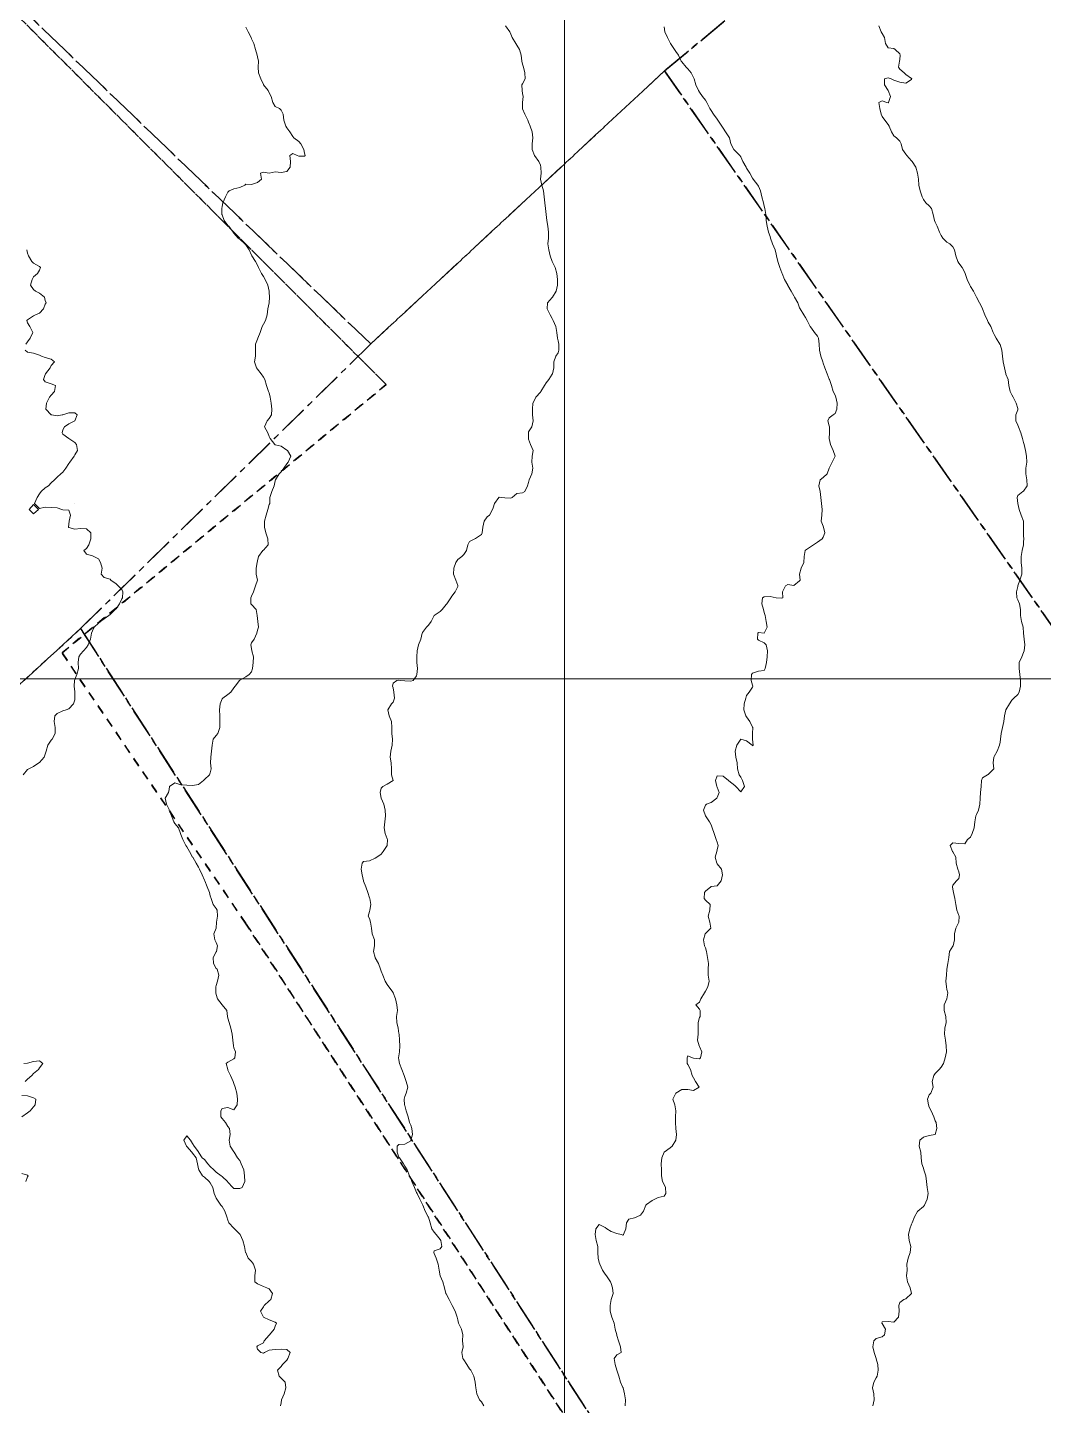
# Model space of a CAD drawing. Header units: centimetres. Extents: x 0 to 642158, y -847 to 649707.
# Drawn here: x 616421.2 to 616507.4, y 620425.8 to 620542.6 of the extents above; entities that cross this region are included whole.
import ezdxf

# ---------------------------------------------------------------- set-up
doc = ezdxf.new("R2010")
doc.units = ezdxf.units.CM
doc.header["$MEASUREMENT"] = 0
doc.linetypes.add('CENTERX2', pattern=[4, 2.5, -0.5, 0.5, -0.5])
doc.linetypes.add('JIS_02_0.7', pattern=[1.35, 0.75, -0.6])
for name, color, linetype, lineweight in [('MEV_grille', 254, 'Continuous', 9), ('WAL_parcellaire agricole', 7, 'JIS_02_0.7', 25), ('WAL_topographie 0.5', 253, 'Continuous', 20)]:
    doc.layers.add(name, color=color, linetype=linetype, lineweight=lineweight)
doc.layers.add('SPW_parcellaire cadastral', color=7, linetype='CENTERX2', lineweight=25, true_color=0xff0542)

# ---------------------------------------------------------------- blocks, each defined once
blk = doc.blocks.new('*U114')
at = {"layer": 'MEV_grille', "transparency": 33554687}
blk.add_lwpolyline([(-1338.46, 0), (1338.46, 0)], dxfattribs=at)
blk = doc.blocks.new('*U115')
at = {"layer": 'MEV_grille', "color": 0, "linetype": 'ByBlock', "lineweight": -2, "transparency": 16777216}
blk.add_blockref('*U114', (0, -1900), dxfattribs=at)
blk = doc.blocks.new('*U112')
at = {"layer": 'MEV_grille', "transparency": 33554687}
blk.add_lwpolyline([(0, 1825.48), (0, -1825.48)], dxfattribs=at)
blk = doc.blocks.new('*U113')
at = {"layer": 'MEV_grille', "color": 0, "linetype": 'ByBlock', "lineweight": -2, "transparency": 16777216}
blk.add_blockref('*U112', (1100, 0), dxfattribs=at)

msp = doc.modelspace()

# ---------------------------------------------------------------- linework, layer by layer
at = {"layer": 'SPW_parcellaire cadastral'}
for points in [[(616365.99, 620621.36), (616392.4, 620656.16), (616498.85, 620558.5), (616475.28, 620538.92), (616450.36, 620515.77), (616353.95, 620608.37), (616365.99, 620621.36)], [(616425.74, 620491.64), (616398.85, 620466.93), (616295.42, 620535.92), (616341.97, 620593.58), (616353.95, 620608.37), (616450.36, 620515.77), (616425.74, 620491.64)], [(616527.43, 620579.93), (616556.94, 620601.85), (616563.72, 620606.72), (616601.5, 620556.84), (616552.46, 620513.73), (616515.54, 620481.28), (616475.28, 620538.92), (616498.85, 620558.5), (616527.43, 620579.93)], [(616425.74, 620491.64), (616450.36, 620515.77), (616475.28, 620538.92), (616515.54, 620481.28), (616554.54, 620422.5), (616553.6, 620421.87), (616556.09, 620418.33), (616545.27, 620409.07), (616494.86, 620386.29), (616494.33, 620388.76), (616492.56, 620388.57), (616425.74, 620491.64)], [(616341.48, 620417.92), (616354.92, 620428.6), (616360.24, 620432.78), (616398.85, 620466.93), (616425.74, 620491.64), (616492.56, 620388.57), (616489.07, 620387.92), (616489.93, 620383.02), (616456.01, 620366.98), (616440.31, 620357.7), (616423.38, 620344.81), (616399.68, 620325.69), (616323.15, 620403.09), (616341.48, 620417.92)]]:
    msp.add_lwpolyline(points, dxfattribs=at)
at = {"layer": 'WAL_parcellaire agricole'}
for points in [[(616446.38, 620851.16), (616551.73, 620726.67), (616688.91, 620558.86), (616697.58, 620546.53), (616687.42, 620539.76), (616672.12, 620529.56), (616651.32, 620513.35), (616633.75, 620501.02), (616622.02, 620492.45), (616615.09, 620485.18), (616595.93, 620464.35), (616582.33, 620446.65), (616559.26, 620421.68), (616547.93, 620413.84), (616538.31, 620407.84), (616510.43, 620395.67), (616491.44, 620386.84), (616439.8, 620466.58), (616424.17, 620489.58), (616451.67, 620512.33), (616410.67, 620553.33)], [(616410.67, 620553.33), (616451.67, 620512.33), (616424.17, 620489.58), (616439.8, 620466.58), (616491.44, 620386.84), (616488.34, 620384.67), (616446.76, 620361.49), (616442.6, 620358.85), (616430.47, 620350.42), (616414.28, 620337.83)]]:
    msp.add_lwpolyline(points, dxfattribs=at)
at = {"layer": 'WAL_topographie 0.5'}
for points in [[(616439.75, 620542.64), (616439.96, 620542.25), (616440.21, 620541.75), (616440.25, 620541.65), (616440.44, 620541.25), (616440.57, 620540.75), (616440.72, 620540.25), (616440.75, 620540.11), (616440.84, 620539.75), (616440.81, 620539.25), (616440.85, 620538.75), (616441.03, 620538.25), (616441.25, 620537.77), (616441.26, 620537.75), (616441.65, 620537.25), (616441.75, 620537.06), (616441.91, 620536.75), (616442.05, 620536.25), (616442.25, 620535.92), (616442.61, 620535.75), (616442.75, 620535.6), (616442.94, 620535.25), (616442.98, 620534.75), (616443.16, 620534.25), (616443.25, 620534.11), (616443.51, 620533.75), (616443.75, 620533.36), (616443.84, 620533.25), (616444.25, 620532.93), (616444.43, 620532.75), (616444.69, 620532.25), (616444.75, 620531.95), (616444.79, 620531.75), (616444.75, 620531.7), (616444.25, 620531.7), (616444.11, 620531.75), (616443.75, 620531.93), (616443.51, 620531.75), (616443.56, 620531.25), (616443.53, 620530.75), (616443.25, 620530.4), (616442.75, 620530.31), (616442.25, 620530.38), (616441.75, 620530.25), (616441.75, 620530.25), (616441.75, 620530.25), (616441.25, 620530.34), (616441, 620530.25), (616441.08, 620529.75), (616440.75, 620529.45), (616440.25, 620529.29), (616439.75, 620529.31), (616439.68, 620529.25), (616439.25, 620529.04), (616438.75, 620528.92), (616438.36, 620528.75), (616438.25, 620528.65), (616438.03, 620528.25), (616437.8, 620527.75), (616437.75, 620527.42), (616437.73, 620527.25), (616437.73, 620526.75), (616437.75, 620526.71), (616437.93, 620526.25), (616438.25, 620525.82), (616438.31, 620525.75), (616438.7, 620525.25), (616438.75, 620525.17), (616439.11, 620524.75), (616439.25, 620524.65), (616439.68, 620524.25), (616439.75, 620524.18), (616440.05, 620523.75), (616440.25, 620523.31), (616440.28, 620523.25), (616440.57, 620522.75), (616440.75, 620522.44), (616440.84, 620522.25), (616441.09, 620521.75), (616441.25, 620521.49), (616441.39, 620521.25), (616441.63, 620520.75), (616441.74, 620520.25), (616441.75, 620520.15), (616441.78, 620519.75), (616441.75, 620519.25), (616441.75, 620519.25), (616441.62, 620518.75), (616441.56, 620518.25), (616441.43, 620517.75), (616441.25, 620517.44), (616441.15, 620517.25), (616440.98, 620516.75), (616440.79, 620516.25), (616440.75, 620516.17), (616440.59, 620515.75), (616440.59, 620515.25), (616440.58, 620514.75), (616440.51, 620514.25), (616440.68, 620513.75), (616440.75, 620513.64), (616441.06, 620513.25), (616441.25, 620512.96), (616441.38, 620512.75), (616441.52, 620512.25), (616441.69, 620511.75), (616441.75, 620511.62), (616441.84, 620511.25), (616441.92, 620510.75), (616441.97, 620510.25), (616441.93, 620509.75), (616441.75, 620509.45), (616441.56, 620509.25), (616441.36, 620508.75), (616441.63, 620508.25), (616441.75, 620507.93), (616441.83, 620507.75), (616442.21, 620507.25), (616442.25, 620507.23), (616442.75, 620507.1), (616443.25, 620506.78), (616443.3, 620506.75), (616443.58, 620506.25), (616443.35, 620505.75), (616443.25, 620505.62), (616442.99, 620505.25), (616442.75, 620504.94), (616442.58, 620504.75), (616442.27, 620504.25), (616442.25, 620504.16), (616442.16, 620503.75), (616441.97, 620503.25), (616441.79, 620502.75), (616441.79, 620502.25), (616441.75, 620502.16), (616441.64, 620501.75), (616441.48, 620501.25), (616441.35, 620500.75), (616441.34, 620500.25), (616441.47, 620499.75), (616441.64, 620499.25), (616441.67, 620498.75), (616441.25, 620498.28), (616441.22, 620498.25), (616440.85, 620497.75), (616440.75, 620497.39), (616440.72, 620497.25), (616440.63, 620496.75), (616440.65, 620496.25), (616440.75, 620495.75), (616440.75, 620495.75), (616440.75, 620495.75), (616440.58, 620495.25), (616440.4, 620494.75), (616440.25, 620494.39), (616440.19, 620494.25), (616440.2, 620493.75), (616440.25, 620493.67), (616440.64, 620493.25), (616440.73, 620492.75), (616440.75, 620492.5), (616440.79, 620492.25), (616440.83, 620491.75), (616440.75, 620491.5), (616440.7, 620491.25), (616440.48, 620490.75), (616440.25, 620490.42), (616440.18, 620490.25), (616440.25, 620489.95), (616440.28, 620489.75), (616440.4, 620489.25), (616440.39, 620488.75), (616440.33, 620488.25), (616440.25, 620487.96), (616440.06, 620487.75), (616439.75, 620487.56), (616439.25, 620487.27), (616439.22, 620487.25), (616438.85, 620486.75), (616438.75, 620486.62), (616438.48, 620486.25), (616438.25, 620486.04), (616437.82, 620485.75), (616437.75, 620485.67), (616437.6, 620485.25), (616437.53, 620484.75), (616437.55, 620484.25), (616437.57, 620483.75), (616437.55, 620483.25), (616437.38, 620482.75), (616437.25, 620482.57), (616437, 620482.25), (616436.9, 620481.75), (616436.85, 620481.25), (616436.79, 620480.75), (616436.78, 620480.25), (616436.81, 620479.75), (616436.75, 620479.42), (616436.69, 620479.25), (616436.25, 620478.83), (616436.16, 620478.75), (616435.75, 620478.43), (616435.25, 620478.33), (616434.75, 620478.37), (616434.25, 620478.4), (616433.75, 620478.57), (616433.3, 620478.25), (616433.25, 620478), (616433.21, 620477.75), (616432.93, 620477.25), (616433.04, 620476.75), (616433.25, 620476.29), (616433.26, 620476.25), (616433.45, 620475.75), (616433.66, 620475.25), (616433.75, 620475.11), (616434.06, 620474.75), (616434.23, 620474.25), (616434.25, 620474.18), (616434.42, 620473.75), (616434.68, 620473.25), (616434.75, 620473.14), (616434.99, 620472.75), (616435.25, 620472.26), (616435.26, 620472.25), (616435.56, 620471.75), (616435.75, 620471.41), (616435.83, 620471.25), (616436.05, 620470.75), (616436.25, 620470.32), (616436.29, 620470.25), (616436.48, 620469.75), (616436.67, 620469.25), (616436.75, 620468.99), (616436.82, 620468.75), (616436.99, 620468.25), (616437.25, 620467.91), (616437.33, 620467.75), (616437.36, 620467.25), (616437.27, 620466.75), (616437.25, 620466.25), (616437.25, 620466.25), (616437.06, 620465.75), (616437.14, 620465.25), (616437.25, 620465.02), (616437.36, 620464.75), (616437.27, 620464.25), (616437.25, 620464.22), (616436.98, 620463.75), (616437.01, 620463.25), (616437.25, 620462.83), (616437.32, 620462.75), (616437.48, 620462.25), (616437.37, 620461.75), (616437.25, 620461.39), (616437.22, 620461.25), (616437.22, 620460.75), (616437.25, 620460.6), (616437.36, 620460.25), (616437.75, 620459.75), (616437.75, 620459.75), (616438.14, 620459.25), (616438.22, 620458.75), (616438.25, 620458.62), (616438.35, 620458.25), (616438.5, 620457.75), (616438.61, 620457.25), (616438.65, 620456.75), (616438.71, 620456.25), (616438.75, 620456.1), (616438.9, 620455.75), (616438.84, 620455.25), (616438.75, 620455.16), (616438.25, 620454.88), (616438.1, 620454.75), (616438.23, 620454.25), (616438.25, 620454.21), (616438.47, 620453.75), (616438.7, 620453.25), (616438.75, 620453.08), (616438.87, 620452.75), (616438.99, 620452.25), (616439.05, 620451.75), (616439.03, 620451.25), (616438.75, 620450.84), (616438.25, 620451.03), (616437.75, 620450.94), (616437.64, 620450.75), (616437.64, 620450.25), (616437.75, 620450.09), (616438.05, 620449.75), (616438.25, 620449.42), (616438.38, 620449.25), (616438.44, 620448.75), (616438.36, 620448.25), (616438.44, 620447.75), (616438.75, 620447.27), (616438.77, 620447.25), (616439.07, 620446.75), (616439.25, 620446.53), (616439.38, 620446.25), (616439.6, 620445.75), (616439.65, 620445.25), (616439.67, 620444.75), (616439.46, 620444.25), (616439.25, 620444.17), (616438.75, 620444.17), (616438.67, 620444.25), (616438.25, 620444.71), (616438.22, 620444.75), (616437.75, 620445.19), (616437.68, 620445.25), (616437.25, 620445.56), (616437.05, 620445.75), (616436.75, 620446.03), (616436.55, 620446.25), (616436.25, 620446.61), (616436.06, 620446.75), (616435.76, 620447.25), (616435.75, 620447.26), (616435.38, 620447.75), (616435.25, 620447.98), (616435.08, 620448.25), (616434.75, 620448.64), (616434.51, 620448.25), (616434.73, 620447.75), (616434.75, 620447.73), (616435.19, 620447.25), (616435.25, 620447.15), (616435.55, 620446.75), (616435.66, 620446.25), (616435.75, 620445.84), (616435.78, 620445.75), (616436.09, 620445.25), (616436.25, 620445.12), (616436.66, 620444.75), (616436.75, 620444.63), (616436.95, 620444.25), (616437.08, 620443.75), (616437.25, 620443.35), (616437.31, 620443.25), (616437.65, 620442.75), (616437.75, 620442.63), (616437.98, 620442.25), (616438.15, 620441.75), (616438.25, 620441.47), (616438.33, 620441.25), (616438.75, 620440.8), (616438.79, 620440.75), (616439.25, 620440.29), (616439.28, 620440.25), (616439.52, 620439.75), (616439.65, 620439.25), (616439.74, 620438.75), (616439.75, 620438.73), (616439.96, 620438.25), (616440.25, 620437.98), (616440.41, 620437.75), (616440.58, 620437.25), (616440.54, 620436.75), (616440.54, 620436.25), (616440.75, 620436.08), (616441.25, 620435.85), (616441.54, 620435.75), (616441.75, 620435.65), (616442.03, 620435.25), (616441.88, 620434.75), (616441.75, 620434.65), (616441.32, 620434.25), (616441.25, 620434.12), (616441.01, 620433.75), (616441.25, 620433.25), (616441.25, 620433.25), (616441.75, 620433.03), (616442.25, 620432.82), (616442.36, 620432.75), (616442.25, 620432.5), (616442.18, 620432.25), (616441.77, 620431.75), (616441.75, 620431.72), (616441.32, 620431.25), (616441.25, 620431.08), (616440.75, 620430.81), (616440.71, 620430.75), (616440.75, 620430.55), (616441.05, 620430.25), (616441.25, 620430.19), (616441.36, 620430.25), (616441.75, 620430.46), (616442.25, 620430.5), (616442.75, 620430.53), (616443.25, 620430.5), (616443.52, 620430.25), (616443.34, 620429.75), (616443.25, 620429.62), (616442.88, 620429.25), (616442.75, 620429.08), (616442.44, 620428.75), (616442.58, 620428.25), (616442.75, 620428.07), (616443.11, 620427.75), (616443.17, 620427.25), (616443.02, 620426.75), (616442.78, 620426.25), (616442.75, 620426), (616442.71, 620425.75)], [(616461.79, 620542.75), (616462.15, 620542.25), (616462.25, 620542.03), (616462.37, 620541.75), (616462.67, 620541.25), (616462.75, 620541.12), (616462.97, 620540.75), (616463.13, 620540.25), (616463.18, 620539.75), (616463.25, 620539.5), (616463.32, 620539.25), (616463.44, 620538.75), (616463.46, 620538.25), (616463.25, 620537.84), (616463.18, 620537.75), (616463.2, 620537.25), (616463.25, 620537), (616463.29, 620536.75), (616463.25, 620536.25), (616463.25, 620536.25), (616463.24, 620535.75), (616463.25, 620535.71), (616463.43, 620535.25), (616463.68, 620534.75), (616463.75, 620534.58), (616463.88, 620534.25), (616464.05, 620533.75), (616464.12, 620533.25), (616464.07, 620532.75), (616464.06, 620532.25), (616464.25, 620531.75), (616464.25, 620531.75), (616464.62, 620531.25), (616464.75, 620530.92), (616464.79, 620530.75), (616464.81, 620530.25), (616464.77, 620529.75), (616464.89, 620529.25), (616465.03, 620528.75), (616465.07, 620528.25), (616465.13, 620527.75), (616465.19, 620527.25), (616465.25, 620526.75), (616465.25, 620526.75), (616465.31, 620526.25), (616465.38, 620525.75), (616465.44, 620525.25), (616465.43, 620524.75), (616465.39, 620524.25), (616465.46, 620523.75), (616465.58, 620523.25), (616465.75, 620522.75), (616465.75, 620522.75), (616466.01, 620522.25), (616466.15, 620521.75), (616466.2, 620521.25), (616466.2, 620520.75), (616466.1, 620520.25), (616465.77, 620519.75), (616465.75, 620519.72), (616465.36, 620519.25), (616465.33, 620518.75), (616465.57, 620518.25), (616465.75, 620517.93), (616465.84, 620517.75), (616466.06, 620517.25), (616466.15, 620516.75), (616466.21, 620516.25), (616466.25, 620516.04), (616466.31, 620515.75), (616466.33, 620515.25), (616466.25, 620515.02), (616466.07, 620514.75), (616465.9, 620514.25), (616465.89, 620513.75), (616465.77, 620513.25), (616465.75, 620513.21), (616465.47, 620512.75), (616465.25, 620512.47), (616465.1, 620512.25), (616464.8, 620511.75), (616464.75, 620511.68), (616464.38, 620511.25), (616464.25, 620511.02), (616464.12, 620510.75), (616464.08, 620510.25), (616464.08, 620509.75), (616464.13, 620509.25), (616464.02, 620508.75), (616463.75, 620508.31), (616463.74, 620508.25), (616463.74, 620507.75), (616463.75, 620507.71), (616463.92, 620507.25), (616464.13, 620506.75), (616464.07, 620506.25), (616464.04, 620505.75), (616464.11, 620505.25), (616464.02, 620504.75), (616463.8, 620504.25), (616463.75, 620504.03), (616463.65, 620503.75), (616463.44, 620503.25), (616463.25, 620503.15), (616462.75, 620503.08), (616462.37, 620502.75), (616462.25, 620502.69), (616461.75, 620502.72), (616461.42, 620502.75), (616461.25, 620502.77), (616461.22, 620502.75), (616460.87, 620502.25), (616460.75, 620501.88), (616460.68, 620501.75), (616460.44, 620501.25), (616460.25, 620501.12), (616459.99, 620500.75), (616459.88, 620500.25), (616459.82, 620499.75), (616459.75, 620499.61), (616459.25, 620499.29), (616459.18, 620499.25), (616458.75, 620499.02), (616458.6, 620498.75), (616458.48, 620498.25), (616458.25, 620497.93), (616458.08, 620497.75), (616457.75, 620497.5), (616457.58, 620497.25), (616457.41, 620496.75), (616457.37, 620496.25), (616457.57, 620495.75), (616457.75, 620495.3), (616457.76, 620495.25), (616457.75, 620495.2), (616457.52, 620494.75), (616457.25, 620494.38), (616457.15, 620494.25), (616456.81, 620493.75), (616456.75, 620493.67), (616456.41, 620493.25), (616456.25, 620493.1), (616455.75, 620492.75), (616455.75, 620492.75), (616455.5, 620492.25), (616455.25, 620491.92), (616455.1, 620491.75), (616454.75, 620491.31), (616454.73, 620491.25), (616454.6, 620490.75), (616454.42, 620490.25), (616454.31, 620489.75), (616454.26, 620489.25), (616454.26, 620488.75), (616454.32, 620488.25), (616454.28, 620487.75), (616454.25, 620487.62), (616453.95, 620487.25), (616453.75, 620487.18), (616453.25, 620487.22), (616452.92, 620487.25), (616452.75, 620487.27), (616452.58, 620487.25), (616452.25, 620487), (616452.21, 620486.75), (616452.25, 620486.61), (616452.31, 620486.25), (616452.39, 620485.75), (616452.25, 620485.4), (616452.13, 620485.25), (616451.81, 620484.75), (616451.93, 620484.25), (616452.11, 620483.75), (616452.16, 620483.25), (616452.16, 620482.75), (616452.22, 620482.25), (616452.17, 620481.75), (616452.06, 620481.25), (616452, 620480.75), (616452.09, 620480.25), (616452.11, 620479.75), (616452.13, 620479.25), (616452.25, 620478.75), (616452.25, 620478.75), (616452.25, 620478.75), (616451.75, 620478.45), (616451.38, 620478.25), (616451.25, 620478.12), (616451.15, 620477.75), (616451.25, 620477.25), (616451.25, 620477.25), (616451.46, 620476.75), (616451.59, 620476.25), (616451.62, 620475.75), (616451.55, 620475.25), (616451.51, 620474.75), (616451.59, 620474.25), (616451.75, 620473.81), (616451.77, 620473.75), (616451.75, 620473.25), (616451.75, 620473.25), (616451.41, 620472.75), (616451.25, 620472.5), (616450.88, 620472.25), (616450.75, 620472.17), (616450.25, 620471.95), (616449.75, 620471.88), (616449.64, 620471.75), (616449.54, 620471.25), (616449.62, 620470.75), (616449.74, 620470.25), (616449.75, 620470.22), (616449.95, 620469.75), (616450.11, 620469.25), (616450.25, 620468.82), (616450.27, 620468.75), (616450.37, 620468.25), (616450.27, 620467.75), (616450.25, 620467.65), (616450.14, 620467.25), (616450.25, 620467.05), (616450.34, 620466.75), (616450.43, 620466.25), (616450.49, 620465.75), (616450.67, 620465.25), (616450.67, 620464.75), (616450.6, 620464.25), (616450.73, 620463.75), (616450.75, 620463.72), (616451.02, 620463.25), (616451.19, 620462.75), (616451.25, 620462.58), (616451.39, 620462.25), (616451.59, 620461.75), (616451.75, 620461.46), (616451.89, 620461.25), (616452.25, 620460.78), (616452.27, 620460.75), (616452.46, 620460.25), (616452.57, 620459.75), (616452.63, 620459.25), (616452.55, 620458.75), (616452.57, 620458.25), (616452.69, 620457.75), (616452.75, 620457.32), (616452.76, 620457.25), (616452.8, 620456.75), (616452.84, 620456.25), (616452.81, 620455.75), (616452.75, 620455.42), (616452.72, 620455.25), (616452.75, 620455.08), (616452.81, 620454.75), (616453.01, 620454.25), (616453.19, 620453.75), (616453.25, 620453.58), (616453.37, 620453.25), (616453.51, 620452.75), (616453.36, 620452.25), (616453.25, 620451.96), (616453.19, 620451.75), (616453.23, 620451.25), (616453.25, 620451.19), (616453.36, 620450.75), (616453.53, 620450.25), (616453.65, 620449.75), (616453.75, 620449.52), (616453.84, 620449.25), (616453.91, 620448.75), (616453.77, 620448.25), (616453.75, 620448.21), (616453.25, 620447.93), (616452.75, 620447.89), (616452.61, 620447.75), (616452.59, 620447.25), (616452.75, 620446.83), (616452.79, 620446.75), (616453.15, 620446.25), (616453.25, 620446.07), (616453.46, 620445.75), (616453.66, 620445.25), (616453.75, 620445.03), (616453.86, 620444.75), (616454.07, 620444.25), (616454.25, 620443.82), (616454.29, 620443.75), (616454.52, 620443.25), (616454.75, 620442.8), (616454.78, 620442.75), (616454.99, 620442.25), (616455.24, 620441.75), (616455.25, 620441.73), (616455.41, 620441.25), (616455.54, 620440.75), (616455.75, 620440.46), (616455.9, 620440.25), (616456.25, 620439.84), (616456.31, 620439.75), (616456.39, 620439.25), (616456.25, 620439.05), (616455.75, 620438.89), (616455.7, 620438.75), (616455.75, 620438.64), (616455.92, 620438.25), (616456.09, 620437.75), (616456.16, 620437.25), (616456.25, 620436.75), (616456.25, 620436.75), (616456.47, 620436.25), (616456.62, 620435.75), (616456.74, 620435.25), (616456.75, 620435.23), (616457.01, 620434.75), (616457.25, 620434.31), (616457.28, 620434.25), (616457.52, 620433.75), (616457.7, 620433.25), (616457.75, 620433.02), (616457.82, 620432.75), (616458.05, 620432.25), (616458.18, 620431.75), (616458.15, 620431.25), (616458.21, 620430.75), (616458.08, 620430.25), (616458.18, 620429.75), (616458.25, 620429.63), (616458.52, 620429.25), (616458.75, 620428.87), (616458.84, 620428.75), (616459.11, 620428.25), (616459.23, 620427.75), (616459.25, 620427.5), (616459.28, 620427.25), (616459.37, 620426.75), (616459.59, 620426.25), (616459.75, 620426.08), (616459.96, 620425.75)], [(616475.25, 620542.65), (616475.31, 620542.25), (616475.54, 620541.75), (616475.75, 620541.31), (616475.79, 620541.25), (616476.14, 620540.75), (616476.25, 620540.57), (616476.46, 620540.25), (616476.71, 620539.75), (616476.75, 620539.69), (616477.11, 620539.25), (616477.25, 620539.11), (616477.54, 620538.75), (616477.75, 620538.36), (616477.79, 620538.25), (616477.94, 620537.75), (616478.17, 620537.25), (616478.25, 620537.13), (616478.52, 620536.75), (616478.75, 620536.44), (616478.87, 620536.25), (616479.13, 620535.75), (616479.25, 620535.56), (616479.45, 620535.25), (616479.75, 620534.84), (616479.82, 620534.75), (616480.14, 620534.25), (616480.25, 620534.07), (616480.47, 620533.75), (616480.75, 620533.34), (616480.8, 620533.25), (616480.9, 620532.75), (616481.16, 620532.25), (616481.25, 620532.18), (616481.68, 620531.75), (616481.75, 620531.65), (616481.94, 620531.25), (616482.2, 620530.75), (616482.25, 620530.68), (616482.52, 620530.25), (616482.75, 620529.83), (616482.81, 620529.75), (616483.19, 620529.25), (616483.25, 620529.14), (616483.42, 620528.75), (616483.53, 620528.25), (616483.67, 620527.75), (616483.75, 620527.46), (616483.8, 620527.25), (616483.87, 620526.75), (616483.92, 620526.25), (616483.98, 620525.75), (616484.11, 620525.25), (616484.25, 620524.88), (616484.29, 620524.75), (616484.45, 620524.25), (616484.67, 620523.75), (616484.75, 620523.38), (616484.78, 620523.25), (616484.9, 620522.75), (616485.08, 620522.25), (616485.25, 620521.79), (616485.27, 620521.75), (616485.45, 620521.25), (616485.74, 620520.75), (616485.75, 620520.73), (616486.03, 620520.25), (616486.25, 620519.84), (616486.31, 620519.75), (616486.59, 620519.25), (616486.75, 620518.83), (616486.8, 620518.75), (616487.11, 620518.25), (616487.25, 620518.02), (616487.39, 620517.75), (616487.63, 620517.25), (616487.75, 620517.12), (616488.02, 620516.75), (616488.25, 620516.42), (616488.34, 620516.25), (616488.41, 620515.75), (616488.44, 620515.25), (616488.56, 620514.75), (616488.71, 620514.25), (616488.75, 620514.14), (616488.9, 620513.75), (616489.07, 620513.25), (616489.25, 620512.8), (616489.28, 620512.75), (616489.46, 620512.25), (616489.58, 620511.75), (616489.75, 620511.44), (616489.82, 620511.25), (616489.92, 620510.75), (616489.9, 620510.25), (616489.75, 620509.87), (616489.58, 620509.75), (616489.25, 620509.5), (616489.13, 620509.25), (616489.25, 620508.82), (616489.28, 620508.75), (616489.29, 620508.25), (616489.25, 620507.75), (616489.38, 620507.25), (616489.58, 620506.75), (616489.75, 620506.25), (616489.75, 620506.25), (616489.75, 620506.25), (616489.5, 620505.75), (616489.25, 620505.25), (616489.25, 620505.25), (616489.08, 620504.75), (616488.75, 620504.45), (616488.5, 620504.25), (616488.37, 620503.75), (616488.49, 620503.25), (616488.54, 620502.75), (616488.59, 620502.25), (616488.67, 620501.75), (616488.62, 620501.25), (616488.57, 620500.75), (616488.75, 620500.32), (616488.77, 620500.25), (616488.89, 620499.75), (616488.75, 620499.38), (616488.67, 620499.25), (616488.25, 620498.96), (616487.93, 620498.75), (616487.75, 620498.64), (616487.25, 620498.29), (616487.22, 620498.25), (616487.14, 620497.75), (616487.11, 620497.25), (616486.88, 620496.75), (616486.75, 620496.25), (616486.78, 620495.75), (616486.75, 620495.68), (616486.25, 620495.29), (616485.75, 620495.39), (616485.55, 620495.25), (616485.3, 620494.75), (616485.31, 620494.25), (616485.25, 620494.21), (616484.75, 620494.25), (616484.75, 620494.25), (616484.25, 620494.37), (616483.75, 620494.32), (616483.61, 620494.25), (616483.55, 620493.75), (616483.68, 620493.25), (616483.75, 620493), (616483.83, 620492.75), (616483.9, 620492.25), (616484, 620491.75), (616483.75, 620491.25), (616483.75, 620491.25), (616483.75, 620491.25), (616483.25, 620491.3), (616483.21, 620491.25), (616483.16, 620490.75), (616483.25, 620490.67), (616483.75, 620490.44), (616483.92, 620490.25), (616484.01, 620489.75), (616483.99, 620489.25), (616483.95, 620488.75), (616483.83, 620488.25), (616483.75, 620488.08), (616483.25, 620488.04), (616482.75, 620487.86), (616482.66, 620487.75), (616482.65, 620487.25), (616482.75, 620486.83), (616482.78, 620486.75), (616482.75, 620486.68), (616482.48, 620486.25), (616482.25, 620485.97), (616482.17, 620485.75), (616482.04, 620485.25), (616482, 620484.75), (616482.19, 620484.25), (616482.25, 620484.15), (616482.53, 620483.75), (616482.75, 620483.29), (616482.77, 620483.25), (616482.75, 620482.75), (616482.75, 620482.25), (616482.81, 620481.75), (616482.75, 620481.71), (616482.71, 620481.75), (616482.25, 620482.12), (616481.75, 620482.25), (616481.41, 620481.75), (616481.27, 620481.25), (616481.33, 620480.75), (616481.46, 620480.25), (616481.48, 620479.75), (616481.61, 620479.25), (616481.75, 620479.04), (616481.89, 620478.75), (616482.07, 620478.25), (616481.75, 620477.8), (616481.34, 620478.25), (616481.25, 620478.32), (616480.75, 620478.72), (616480.7, 620478.75), (616480.25, 620479.12), (616479.75, 620479.14), (616479.6, 620478.75), (616479.73, 620478.25), (616479.75, 620478.19), (616479.92, 620477.75), (616479.75, 620477.31), (616479.73, 620477.25), (616479.25, 620476.88), (616478.84, 620476.75), (616478.75, 620476.67), (616478.59, 620476.25), (616478.75, 620475.75), (616478.75, 620475.75), (616479.11, 620475.25), (616479.25, 620474.99), (616479.33, 620474.75), (616479.5, 620474.25), (616479.68, 620473.75), (616479.75, 620473.52), (616479.84, 620473.25), (616479.75, 620472.88), (616479.72, 620472.75), (616479.58, 620472.25), (616479.71, 620471.75), (616479.75, 620471.68), (616480.11, 620471.25), (616480.2, 620470.75), (616480.09, 620470.25), (616479.75, 620469.83), (616479.25, 620469.77), (616479.21, 620469.75), (616478.75, 620469.37), (616478.67, 620469.25), (616478.66, 620468.75), (616478.75, 620468.62), (616479.17, 620468.25), (616479.13, 620467.75), (616478.98, 620467.25), (616479.14, 620466.75), (616479.21, 620466.25), (616478.75, 620465.79), (616478.72, 620465.75), (616478.6, 620465.25), (616478.69, 620464.75), (616478.75, 620464.56), (616478.84, 620464.25), (616478.93, 620463.75), (616479.02, 620463.25), (616478.98, 620462.75), (616479, 620462.25), (616479.06, 620461.75), (616478.96, 620461.25), (616478.75, 620460.9), (616478.68, 620460.75), (616478.37, 620460.25), (616478.25, 620459.96), (616477.95, 620459.75), (616478.25, 620459.38), (616478.3, 620459.25), (616478.3, 620458.75), (616478.25, 620458.65), (616478.15, 620458.25), (616478.14, 620457.75), (616478.13, 620457.25), (616478.09, 620456.75), (616478.22, 620456.25), (616478.25, 620456.2), (616478.44, 620455.75), (616478.33, 620455.25), (616478.25, 620455.16), (616477.75, 620455.21), (616477.65, 620455.25), (616477.25, 620455.42), (616477.2, 620455.25), (616477.22, 620454.75), (616477.25, 620454.68), (616477.48, 620454.25), (616477.64, 620453.75), (616477.75, 620453.56), (616477.91, 620453.25), (616478.22, 620452.75), (616477.75, 620452.46), (616477.25, 620452.56), (616476.75, 620452.56), (616476.25, 620452.25), (616476.25, 620452.25), (616475.99, 620451.75), (616476.15, 620451.25), (616476.25, 620450.75), (616476.25, 620450.75), (616476.25, 620450.75), (616476.23, 620450.25), (616476.21, 620449.75), (616476.25, 620449.25), (616476.25, 620449.25), (616476.31, 620448.75), (616476.25, 620448.25), (616476.25, 620448.25), (616475.94, 620447.75), (616475.75, 620447.62), (616475.25, 620447.25), (616475.25, 620447.25), (616475.05, 620446.75), (616475, 620446.25), (616475.02, 620445.75), (616475.03, 620445.25), (616475.11, 620444.75), (616475.25, 620444.5), (616475.38, 620444.25), (616475.4, 620443.75), (616475.25, 620443.52), (616474.75, 620443.4), (616474.46, 620443.25), (616474.25, 620443.15), (616473.75, 620442.81), (616473.69, 620442.75), (616473.5, 620442.25), (616473.25, 620441.89), (616472.95, 620441.75), (616472.75, 620441.69), (616472.25, 620441.57), (616472.06, 620441.25), (616471.99, 620440.75), (616471.81, 620440.25), (616471.75, 620440.21), (616471.62, 620440.25), (616471.25, 620440.35), (616470.75, 620440.53), (616470.39, 620440.75), (616470.25, 620440.86), (616469.75, 620441.12), (616469.45, 620440.75), (616469.39, 620440.25), (616469.49, 620439.75), (616469.64, 620439.25), (616469.64, 620438.75), (616469.65, 620438.25), (616469.75, 620437.88), (616469.79, 620437.75), (616470.02, 620437.25), (616470.25, 620436.9), (616470.37, 620436.75), (616470.7, 620436.25), (616470.75, 620436.12), (616470.88, 620435.75), (616470.93, 620435.25), (616470.75, 620434.75), (616470.75, 620434.75), (616470.68, 620434.25), (616470.67, 620433.75), (616470.75, 620433.44), (616470.81, 620433.25), (616471, 620432.75), (616471.11, 620432.25), (616471.24, 620431.75), (616471.25, 620431.71), (616471.38, 620431.25), (616471.55, 620430.75), (616471.62, 620430.25), (616471.25, 620430.06), (616471.01, 620429.75), (616471.09, 620429.25), (616471.25, 620428.75), (616471.25, 620428.75), (616471.4, 620428.25), (616471.55, 620427.75), (616471.75, 620427.3), (616471.77, 620427.25), (616471.89, 620426.75), (616471.98, 620426.25), (616471.95, 620425.75)], [(616493.47, 620542.75), (616493.67, 620542.25), (616493.75, 620542.1), (616493.96, 620541.75), (616494.04, 620541.25), (616494.25, 620540.88), (616494.75, 620540.81), (616494.86, 620540.75), (616495.25, 620540.36), (616495.29, 620540.25), (616495.25, 620539.88), (616495.23, 620539.75), (616495.14, 620539.25), (616495.25, 620539.08), (616495.61, 620538.75), (616495.75, 620538.62), (616496.25, 620538.27), (616496.26, 620538.25), (616496.25, 620538.2), (616495.75, 620537.88), (616495.25, 620537.97), (616494.75, 620538.15), (616494.5, 620538.25), (616494.25, 620538.35), (616493.96, 620538.25), (616493.96, 620537.75), (616494.25, 620537.25), (616494.25, 620537.25), (616494.47, 620536.75), (616494.29, 620536.25), (616494.25, 620536.23), (616494.15, 620536.25), (616493.75, 620536.39), (616493.46, 620536.25), (616493.55, 620535.75), (616493.66, 620535.25), (616493.75, 620535.07), (616493.98, 620534.75), (616494.25, 620534.39), (616494.35, 620534.25), (616494.55, 620533.75), (616494.75, 620533.43), (616494.97, 620533.25), (616495.25, 620532.96), (616495.36, 620532.75), (616495.48, 620532.25), (616495.75, 620531.86), (616495.84, 620531.75), (616496.25, 620531.31), (616496.3, 620531.25), (616496.6, 620530.75), (616496.75, 620530.25), (616496.75, 620530.25), (616496.82, 620529.75), (616496.85, 620529.25), (616496.97, 620528.75), (616497.14, 620528.25), (616497.25, 620528.03), (616497.46, 620527.75), (616497.75, 620527.48), (616497.93, 620527.25), (616498.08, 620526.75), (616498.19, 620526.25), (616498.25, 620526.11), (616498.43, 620525.75), (616498.61, 620525.25), (616498.75, 620524.96), (616498.91, 620524.75), (616499.25, 620524.41), (616499.48, 620524.25), (616499.75, 620524.02), (616499.89, 620523.75), (616500, 620523.25), (616500.17, 620522.75), (616500.25, 620522.61), (616500.54, 620522.25), (616500.75, 620521.84), (616500.79, 620521.75), (616500.97, 620521.25), (616501.19, 620520.75), (616501.25, 620520.64), (616501.49, 620520.25), (616501.75, 620519.75), (616501.75, 620519.75), (616502, 620519.25), (616502.25, 620518.79), (616502.27, 620518.75), (616502.46, 620518.25), (616502.69, 620517.75), (616502.75, 620517.63), (616502.97, 620517.25), (616503.17, 620516.75), (616503.25, 620516.58), (616503.43, 620516.25), (616503.74, 620515.75), (616503.75, 620515.72), (616503.91, 620515.25), (616503.96, 620514.75), (616504.02, 620514.25), (616504.13, 620513.75), (616504.24, 620513.25), (616504.25, 620513.21), (616504.43, 620512.75), (616504.51, 620512.25), (616504.61, 620511.75), (616504.75, 620511.45), (616504.86, 620511.25), (616505.12, 620510.75), (616505.25, 620510.3), (616505.27, 620510.25), (616505.25, 620510.19), (616505.1, 620509.75), (616505.1, 620509.25), (616505.25, 620508.89), (616505.33, 620508.75), (616505.52, 620508.25), (616505.66, 620507.75), (616505.75, 620507.43), (616505.8, 620507.25), (616505.9, 620506.75), (616505.99, 620506.25), (616506.01, 620505.75), (616505.95, 620505.25), (616505.95, 620504.75), (616506.03, 620504.25), (616506.06, 620503.75), (616505.75, 620503.29), (616505.68, 620503.25), (616505.25, 620502.92), (616505.2, 620502.75), (616505.25, 620502.25), (616505.25, 620502.25), (616505.37, 620501.75), (616505.55, 620501.25), (616505.73, 620500.75), (616505.74, 620500.25), (616505.74, 620499.75), (616505.75, 620499.5), (616505.76, 620499.25), (616505.75, 620499), (616505.73, 620498.75), (616505.63, 620498.25), (616505.55, 620497.75), (616505.55, 620497.25), (616505.6, 620496.75), (616505.59, 620496.25), (616505.42, 620495.75), (616505.27, 620495.25), (616505.25, 620495.2), (616505.14, 620494.75), (616505.18, 620494.25), (616505.25, 620494.07), (616505.39, 620493.75), (616505.48, 620493.25), (616505.49, 620492.75), (616505.57, 620492.25), (616505.7, 620491.75), (616505.75, 620491.25), (616505.75, 620491.25), (616505.8, 620490.75), (616505.84, 620490.25), (616505.8, 620489.75), (616505.75, 620489.61), (616505.6, 620489.25), (616505.38, 620488.75), (616505.36, 620488.25), (616505.43, 620487.75), (616505.5, 620487.25), (616505.49, 620486.75), (616505.36, 620486.25), (616505.25, 620486.05), (616504.92, 620485.75), (616504.75, 620485.58), (616504.54, 620485.25), (616504.25, 620484.75), (616504.25, 620484.75), (616504.13, 620484.25), (616504.07, 620483.75), (616503.95, 620483.25), (616503.85, 620482.75), (616503.78, 620482.25), (616503.75, 620482), (616503.71, 620481.75), (616503.51, 620481.25), (616503.25, 620480.79), (616503.23, 620480.75), (616503.16, 620480.25), (616503.21, 620479.75), (616502.75, 620479.27), (616502.68, 620479.25), (616502.25, 620478.98), (616502.17, 620478.75), (616502.15, 620478.25), (616502.09, 620477.75), (616502.07, 620477.25), (616502.04, 620476.75), (616501.92, 620476.25), (616501.75, 620475.87), (616501.69, 620475.75), (616501.61, 620475.25), (616501.55, 620474.75), (616501.38, 620474.25), (616501.25, 620473.96), (616501, 620473.75), (616500.75, 620473.39), (616500.25, 620473.43), (616499.75, 620473.46), (616499.51, 620473.25), (616499.72, 620472.75), (616499.75, 620472.7), (616499.99, 620472.25), (616500.04, 620471.75), (616500.18, 620471.25), (616500.25, 620471), (616500.32, 620470.75), (616500.25, 620470.46), (616500.06, 620470.25), (616499.75, 620469.89), (616499.72, 620469.75), (616499.75, 620469.55), (616499.81, 620469.25), (616499.91, 620468.75), (616499.99, 620468.25), (616500.08, 620467.75), (616500.25, 620467.31), (616500.27, 620467.25), (616500.25, 620466.75), (616500.25, 620466.75), (616499.99, 620466.25), (616499.9, 620465.75), (616499.9, 620465.25), (616499.78, 620464.75), (616499.75, 620464.7), (616499.47, 620464.25), (616499.4, 620463.75), (616499.31, 620463.25), (616499.25, 620462.75), (616499.25, 620462.75), (616499.21, 620462.25), (616499.15, 620461.75), (616499.2, 620461.25), (616499.25, 620461.05), (616499.31, 620460.75), (616499.25, 620460.25), (616499.25, 620460.25), (616499.01, 620459.75), (616499, 620459.25), (616499.15, 620458.75), (616499.18, 620458.25), (616499.07, 620457.75), (616499.05, 620457.25), (616499.11, 620456.75), (616499.17, 620456.25), (616499.21, 620455.75), (616499.1, 620455.25), (616498.94, 620454.75), (616498.75, 620454.44), (616498.58, 620454.25), (616498.25, 620453.92), (616498.13, 620453.75), (616498, 620453.25), (616498.07, 620452.75), (616497.88, 620452.25), (616497.75, 620452.11), (616497.61, 620451.75), (616497.67, 620451.25), (616497.75, 620451.07), (616497.9, 620450.75), (616498.12, 620450.25), (616498.25, 620449.91), (616498.32, 620449.75), (616498.4, 620449.25), (616498.25, 620448.75), (616498.25, 620448.75), (616497.75, 620448.65), (616497.25, 620448.53), (616496.94, 620448.25), (616496.89, 620447.75), (616497.02, 620447.25), (616497.07, 620446.75), (616497.12, 620446.25), (616497.25, 620445.88), (616497.29, 620445.75), (616497.45, 620445.25), (616497.51, 620444.75), (616497.56, 620444.25), (616497.65, 620443.75), (616497.56, 620443.25), (616497.34, 620442.75), (616497.25, 620442.63), (616496.79, 620442.25), (616496.75, 620442.2), (616496.5, 620441.75), (616496.3, 620441.25), (616496.25, 620441.14), (616496.11, 620440.75), (616495.98, 620440.25), (616496.04, 620439.75), (616496.18, 620439.25), (616496.13, 620438.75), (616495.96, 620438.25), (616495.83, 620437.75), (616495.86, 620437.25), (616495.82, 620436.75), (616495.91, 620436.25), (616496.13, 620435.75), (616496.25, 620435.25), (616496.25, 620435.25), (616496.25, 620435.25), (616495.75, 620434.81), (616495.58, 620434.75), (616495.25, 620434.5), (616495.15, 620434.25), (616495.19, 620433.75), (616495.13, 620433.25), (616494.75, 620432.83), (616494.25, 620432.88), (616493.75, 620432.85), (616493.72, 620432.75), (616493.75, 620432.72), (616494.03, 620432.25), (616493.95, 620431.75), (616493.75, 620431.6), (616493.25, 620431.44), (616493.04, 620431.25), (616492.96, 620430.75), (616493.08, 620430.25), (616493.24, 620429.75), (616493.25, 620429.71), (616493.38, 620429.25), (616493.42, 620428.75), (616493.32, 620428.25), (616493.25, 620428.1), (616493.04, 620427.75), (616492.93, 620427.25), (616493.03, 620426.75), (616493.06, 620426.25), (616492.96, 620425.75)], [(616421.18, 620523.75), (616421.25, 620523.46), (616421.32, 620523.25), (616421.61, 620522.75), (616421.75, 620522.62), (616422.25, 620522.35), (616422.35, 620522.25), (616422.25, 620522.02), (616422.09, 620521.75), (616421.75, 620521.45), (616421.63, 620521.25), (616421.5, 620520.75), (616421.75, 620520.4), (616421.92, 620520.25), (616422.25, 620520.07), (616422.68, 620519.75), (616422.75, 620519.46), (616422.83, 620519.25), (616422.75, 620519.15), (616422.6, 620518.75), (616422.25, 620518.39), (616421.93, 620518.25), (616421.75, 620518.17), (616421.25, 620517.82), (616421.17, 620517.75), (616421.25, 620517.55), (616421.45, 620517.25), (616421.7, 620516.75), (616421.46, 620516.25), (616421.25, 620515.94), (616421.11, 620515.75)], [(616421.03, 620515.25), (616421.25, 620515.08), (616421.75, 620514.99), (616422.25, 620514.83), (616422.44, 620514.75), (616422.75, 620514.61), (616423.25, 620514.47), (616423.54, 620514.25), (616423.25, 620513.94), (616423.15, 620513.75), (616422.77, 620513.25), (616422.75, 620513.18), (616422.61, 620512.75), (616422.75, 620512.57), (616423.25, 620512.38), (616423.62, 620512.25), (616423.52, 620511.75), (616423.25, 620511.44), (616423.12, 620511.25), (616422.85, 620510.75), (616422.8, 620510.25), (616423.25, 620509.77), (616423.31, 620509.75), (616423.75, 620509.67), (616424.19, 620509.75), (616424.25, 620509.76), (616424.75, 620509.92), (616425.25, 620509.94), (616425.45, 620509.75), (616425.26, 620509.25), (616425.25, 620509.24), (616424.75, 620509), (616424.37, 620508.75), (616424.25, 620508.5), (616424.17, 620508.25), (616424.25, 620508.11), (616424.75, 620507.75), (616424.75, 620507.75), (616425.25, 620507.42), (616425.4, 620507.25), (616425.48, 620506.75), (616425.25, 620506.37), (616425.19, 620506.25), (616424.83, 620505.75), (616424.75, 620505.64), (616424.49, 620505.25), (616424.25, 620504.89), (616424.08, 620504.75), (616423.75, 620504.49), (616423.52, 620504.25), (616423.25, 620504.01), (616423.01, 620503.75), (616422.75, 620503.56), (616422.4, 620503.25), (616422.25, 620503.07), (616422.06, 620502.75), (616421.83, 620502.25), (616422.25, 620501.81), (616422.75, 620501.94), (616423.25, 620501.91), (616423.75, 620501.88), (616424.14, 620501.75), (616424.25, 620501.71), (616424.75, 620501.69), (616424.9, 620501.25), (616424.77, 620500.75), (616424.75, 620500.5), (616424.72, 620500.25), (616424.75, 620500.22), (616425.25, 620500.06), (616425.75, 620500.13), (616426.25, 620500.11), (616426.61, 620499.75), (616426.6, 620499.25), (616426.43, 620498.75), (616426.25, 620498.43), (616426.03, 620498.25), (616426.25, 620497.96), (616426.75, 620497.82), (616426.88, 620497.75), (616427.25, 620497.54), (616427.42, 620497.25), (616427.57, 620496.75), (616427.48, 620496.25), (616427.75, 620495.98), (616428.25, 620495.84), (616428.32, 620495.75), (616428.75, 620495.42), (616428.92, 620495.25), (616429.25, 620494.94), (616429.33, 620494.75), (616429.29, 620494.25), (616429.25, 620494.17), (616429.05, 620493.75), (616428.75, 620493.32), (616428.69, 620493.25), (616428.25, 620492.84), (616428.14, 620492.75), (616427.75, 620492.46), (616427.44, 620492.25), (616427.25, 620492.11), (616426.91, 620491.75), (616426.75, 620491.44), (616426.68, 620491.25), (616426.59, 620490.75), (616426.4, 620490.25), (616426.25, 620490.04), (616425.99, 620489.75), (616425.75, 620489.46), (616425.59, 620489.25), (616425.55, 620488.75), (616425.56, 620488.25), (616425.43, 620487.75), (616425.25, 620487.32), (616425.22, 620487.25), (616425.19, 620486.75), (616425.25, 620486.29), (616425.26, 620486.25), (616425.27, 620485.75), (616425.25, 620485.6), (616425.13, 620485.25), (616424.75, 620484.84), (616424.52, 620484.75), (616424.25, 620484.66), (616423.75, 620484.43), (616423.56, 620484.25), (616423.51, 620483.75), (616423.6, 620483.25), (616423.6, 620482.75), (616423.34, 620482.25), (616423.25, 620482.17), (616422.97, 620481.75), (616422.83, 620481.25), (616422.75, 620480.99), (616422.65, 620480.75), (616422.25, 620480.29), (616422.19, 620480.25), (616421.75, 620479.95), (616421.36, 620479.75), (616421.25, 620479.68), (616420.87, 620479.25)], [(616421.75, 620501.37), (616422.18, 620501.75), (616421.75, 620502.15), (616421.39, 620501.75), (616421.75, 620501.37)], [(616425.25, 620502.25), (616425.25, 620502.25), (616425.25, 620502.25), (616425.25, 620502.25), (616425.25, 620502.25)], [(616420.92, 620454.75), (616421.25, 620454.79), (616421.75, 620454.93), (616422.25, 620454.98), (616422.54, 620454.75), (616422.25, 620454.4), (616422.16, 620454.25), (616421.75, 620453.91), (616421.6, 620453.75), (616421.25, 620453.44), (616421.03, 620453.25)], [(616420.75, 620452.05), (616421.25, 620452.03), (616421.75, 620451.85), (616421.96, 620451.75), (616421.88, 620451.25), (616421.75, 620451.08), (616421.46, 620450.75), (616421.25, 620450.58), (616420.75, 620450.25)], [(616420.75, 620445.44), (616421.25, 620445.28), (616421.3, 620445.25), (616421.25, 620445.15), (616421.1, 620444.75)]]:
    msp.add_lwpolyline(points, dxfattribs=at)

# ---------------------------------------------------------------- block references
at = {"layer": 'MEV_grille', "transparency": 33554687}
for name, p in [('*U113', (615366.81, 620593.64)), ('*U115', (616669.48, 622387.38))]:
    msp.add_blockref(name, p, dxfattribs=at)

doc.saveas('drawing.dxf')
